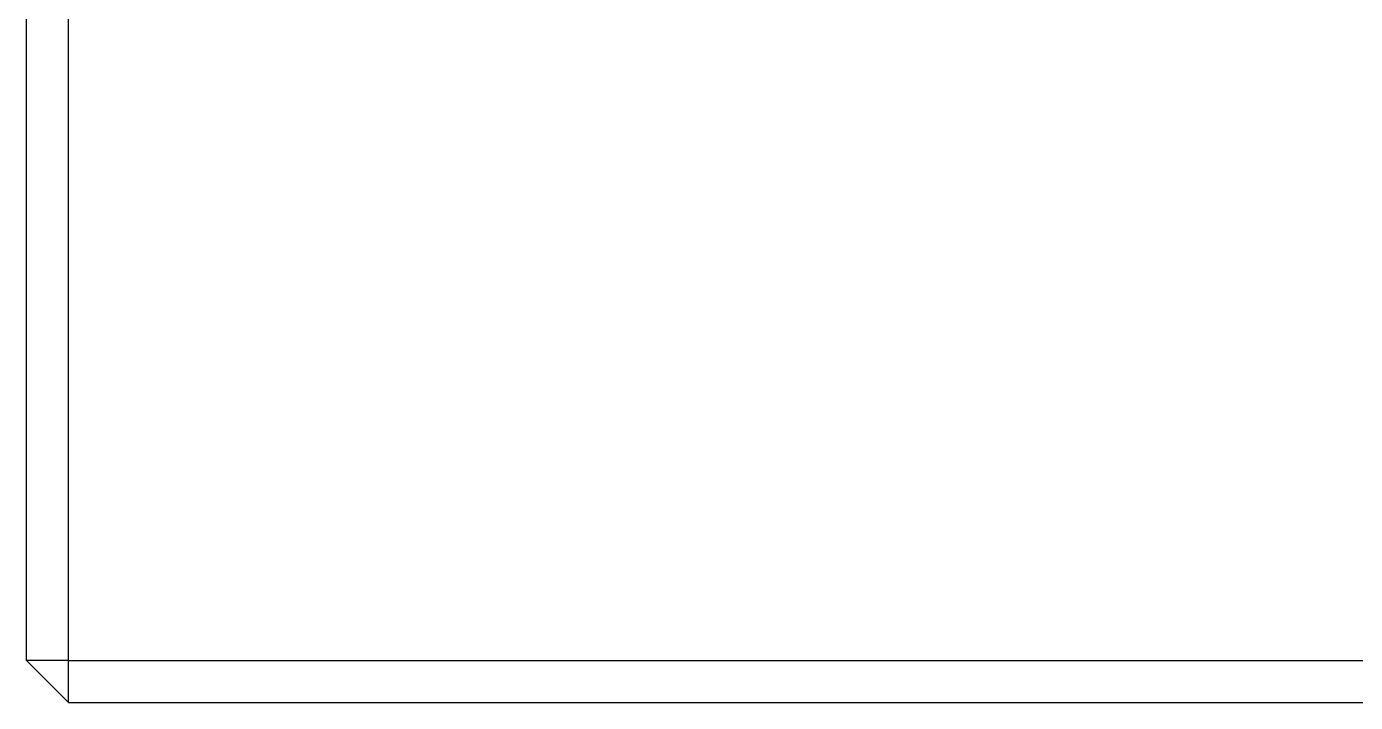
# Model space of a CAD drawing. Header units: millimetres. Extents: x 22 to 677, y 66 to 273.
# Drawn here: x 22.5 to 31.99, y 183.95 to 188.78 of the extents above; entities that cross this region are included whole.
import ezdxf

# ---------------------------------------------------------------- set-up
doc = ezdxf.new("R2010")
doc.units = ezdxf.units.MM
doc.layers.add('VISIBLE', color=7, linetype='CONTINUOUS', lineweight=25)

msp = doc.modelspace()

# ---------------------------------------------------------------- linework, layer by layer
at = {"layer": 'VISIBLE'}
for p, q in [((22.5, 184.25), (22.5, 195.75)), ((22.8, 184.25), (22.8, 195.75)), ((22.8, 183.95), (22.5, 184.25)), ((22.8, 184.25), (22.5, 184.25)), ((22.8, 183.95), (22.8, 184.25)), ((22.8, 184.25), (73.2, 184.25)), ((22.8, 183.95), (73.2, 183.95))]:
    msp.add_line(p, q, dxfattribs=at)

doc.saveas('drawing.dxf')
